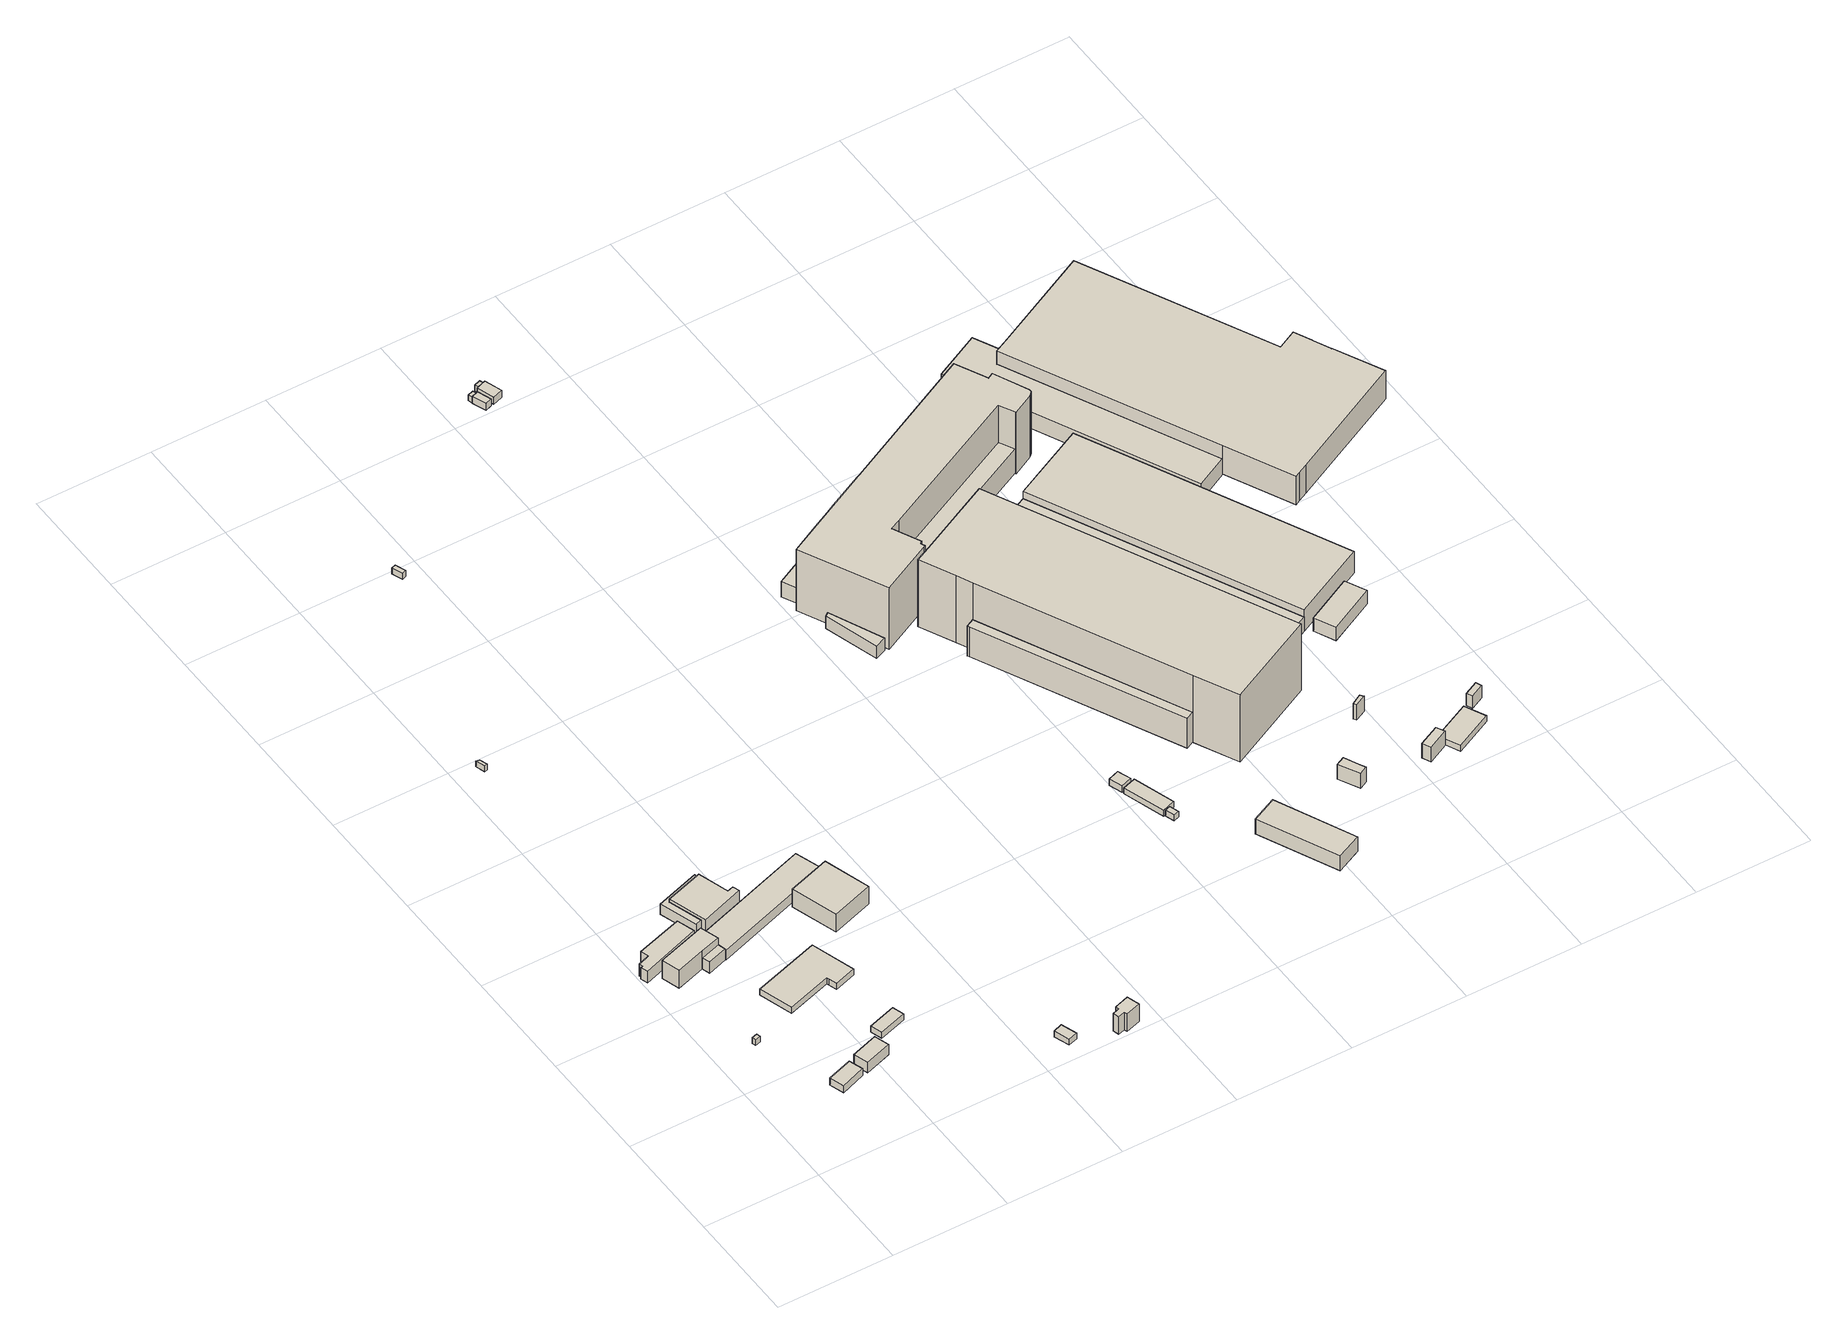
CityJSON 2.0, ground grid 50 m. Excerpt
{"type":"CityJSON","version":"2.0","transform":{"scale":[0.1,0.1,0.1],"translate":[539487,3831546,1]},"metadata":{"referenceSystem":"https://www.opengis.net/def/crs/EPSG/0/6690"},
"CityObjects":{
"building1":{"type":"Building","attributes":{"class":"3003","BuildingDetailAttribute.specifiedBuildingCoverageRate":0.6,"BuildingDetailAttribute.surveyYear":2017,"BuildingTsunamiRiskAttribute.description":"1","BuildingTsunamiRiskAttribute.rank":"2","BuildingTsunamiRiskAttribute.depth":0.67,"BuildingHighTideRiskAttribute.description":"1","BuildingHighTideRiskAttribute.rank":"3","BuildingHighTideRiskAttribute.depth":3.38,"BuildingIDAttribute.prefecture":"27","BuildingIDAttribute.city":"27125"},"geometry":[{"type":"Solid","lod":"1","boundaries":[[[[0,1,2,3]],[[2,4,5,3]],[[1,6,4,2]],[[0,7,6,1]],[[3,5,7,0]],[[4,6,7,5]]]]}]},
"building2":{"type":"Building","attributes":{"計測周辺長":35.5,"1/2500図郭":83,"区名":"住之江区","町丁目名称":"南港中１丁目","街区番号":1,"class":"3001","usage":"401","measuredHeight":3.7,"storeysAboveGround":1,"BuildingDetailAttribute.buildingRoofEdgeArea":72.65,"BuildingDetailAttribute.buildingStructureType":"610","BuildingDetailAttribute.buildingStructureOrgType":"2","BuildingDetailAttribute.detailedUsage":"1310","BuildingDetailAttribute.specifiedBuildingCoverageRate":0.6,"BuildingDetailAttribute.surveyYear":2017,"BuildingTsunamiRiskAttribute.description":"1","BuildingTsunamiRiskAttribute.rank":"1","BuildingTsunamiRiskAttribute.depth":0.46,"BuildingHighTideRiskAttribute.description":"1","BuildingHighTideRiskAttribute.rank":"3","BuildingHighTideRiskAttribute.depth":3.08,"BuildingIDAttribute.prefecture":"27","BuildingIDAttribute.city":"27125"},"geometry":[{"type":"Solid","lod":"1","boundaries":[[[[8,9,10,11]],[[10,12,13,11]],[[9,14,12,10]],[[8,15,14,9]],[[11,13,15,8]],[[12,14,15,13]]]]}]},
"building3":{"type":"Building","attributes":{"class":"3001","measuredHeight":6,"BuildingDetailAttribute.specifiedBuildingCoverageRate":0.6,"BuildingDetailAttribute.surveyYear":2017,"BuildingTsunamiRiskAttribute.description":"1","BuildingTsunamiRiskAttribute.rank":"2","BuildingTsunamiRiskAttribute.depth":1.09,"BuildingHighTideRiskAttribute.description":"1","BuildingHighTideRiskAttribute.rank":"3","BuildingHighTideRiskAttribute.depth":3.77,"BuildingIDAttribute.prefecture":"27","BuildingIDAttribute.city":"27125"},"geometry":[{"type":"Solid","lod":"1","boundaries":[[[[16,17,18,19,20,21,22,23]],[[22,24,25,23]],[[21,26,24,22]],[[20,27,26,21]],[[19,28,27,20]],[[18,29,28,19]],[[17,30,29,18]],[[16,31,30,17]],[[23,25,31,16]],[[24,26,27,28,29,30,31,25]]]]}]},
"building4":{"type":"Building","attributes":{"計測周辺長":67.46,"1/2500図郭":83,"区名":"住之江区","町丁目名称":"南港中１丁目","街区番号":1,"class":"3001","usage":"431","measuredHeight":9.2,"storeysAboveGround":3,"BuildingDetailAttribute.buildingRoofEdgeArea":213.38,"BuildingDetailAttribute.buildingStructureType":"610","BuildingDetailAttribute.buildingStructureOrgType":"2","BuildingDetailAttribute.detailedUsage":"1720","BuildingDetailAttribute.specifiedBuildingCoverageRate":0.6,"BuildingDetailAttribute.surveyYear":2017,"BuildingTsunamiRiskAttribute.description":"1","BuildingTsunamiRiskAttribute.rank":"2","BuildingTsunamiRiskAttribute.depth":1.09,"BuildingHighTideRiskAttribute.description":"1","BuildingHighTideRiskAttribute.rank":"3","BuildingHighTideRiskAttribute.depth":3.79,"BuildingIDAttribute.prefecture":"27","BuildingIDAttribute.city":"27125"},"geometry":[{"type":"Solid","lod":"1","boundaries":[[[[32,33,34,35,36]],[[35,37,38,36]],[[34,39,37,35]],[[33,40,39,34]],[[32,41,40,33]],[[36,38,41,32]],[[37,39,40,41,38]]]]}]},
"building5":{"type":"Building","attributes":{"計測周辺長":37.28,"1/2500図郭":83,"区名":"住之江区","町丁目名称":"南港中１丁目","街区番号":1,"class":"3003","usage":"454","measuredHeight":5.4,"storeysAboveGround":1,"BuildingDetailAttribute.buildingRoofEdgeArea":79.1,"BuildingDetailAttribute.buildingStructureType":"610","BuildingDetailAttribute.buildingStructureOrgType":"2","BuildingDetailAttribute.detailedUsage":"1930","BuildingDetailAttribute.specifiedBuildingCoverageRate":0.6,"BuildingDetailAttribute.surveyYear":2017,"BuildingTsunamiRiskAttribute.description":"1","BuildingTsunamiRiskAttribute.rank":"1","BuildingTsunamiRiskAttribute.depth":0.2,"BuildingHighTideRiskAttribute.description":"1","BuildingHighTideRiskAttribute.rank":"2","BuildingHighTideRiskAttribute.depth":2.81,"BuildingIDAttribute.prefecture":"27","BuildingIDAttribute.city":"27125"},"geometry":[{"type":"Solid","lod":"1","boundaries":[[[[42,43,44,45]],[[44,46,47,45]],[[43,48,46,44]],[[42,49,48,43]],[[45,47,49,42]],[[46,48,49,47]]]]}]},
"building6":{"type":"Building","attributes":{"計測周辺長":67.46,"1/2500図郭":83,"区名":"住之江区","町丁目名称":"南港中１丁目","街区番号":1,"class":"3003","usage":"431","measuredHeight":5.7,"storeysAboveGround":3,"BuildingDetailAttribute.buildingRoofEdgeArea":213.38,"BuildingDetailAttribute.buildingStructureType":"610","BuildingDetailAttribute.buildingStructureOrgType":"2","BuildingDetailAttribute.detailedUsage":"1720","BuildingDetailAttribute.specifiedBuildingCoverageRate":0.6,"BuildingDetailAttribute.surveyYear":2017,"BuildingTsunamiRiskAttribute.description":"1","BuildingTsunamiRiskAttribute.rank":"2","BuildingTsunamiRiskAttribute.depth":1.09,"BuildingHighTideRiskAttribute.description":"1","BuildingHighTideRiskAttribute.rank":"3","BuildingHighTideRiskAttribute.depth":3.79,"BuildingIDAttribute.prefecture":"27","BuildingIDAttribute.city":"27125"},"geometry":[{"type":"Solid","lod":"1","boundaries":[[[[35,50,51,36]],[[51,52,53,36]],[[50,54,52,51]],[[35,55,54,50]],[[36,53,55,35]],[[52,54,55,53]]]]}]},
"building7":{"type":"Building","attributes":{"class":"3003","BuildingDetailAttribute.specifiedBuildingCoverageRate":0.6,"BuildingDetailAttribute.surveyYear":2017,"BuildingTsunamiRiskAttribute.description":"1","BuildingTsunamiRiskAttribute.rank":"1","BuildingTsunamiRiskAttribute.depth":0.36,"BuildingHighTideRiskAttribute.description":"1","BuildingHighTideRiskAttribute.rank":"3","BuildingHighTideRiskAttribute.depth":3.05,"BuildingIDAttribute.prefecture":"27","BuildingIDAttribute.city":"27125"},"geometry":[{"type":"Solid","lod":"1","boundaries":[[[[56,57,58,59,60,61,62]],[[61,63,64,62]],[[60,65,63,61]],[[59,66,65,60]],[[58,67,66,59]],[[57,68,67,58]],[[56,69,68,57]],[[62,64,69,56]],[[63,65,66,67,68,69,64]]]]}]},
"building8":{"type":"Building","attributes":{"計測周辺長":83.25,"1/2500図郭":83,"区名":"住之江区","町丁目名称":"南港中１丁目","街区番号":1,"class":"3003","usage":"431","measuredHeight":5.2,"storeysAboveGround":2,"BuildingDetailAttribute.buildingRoofEdgeArea":379.74,"BuildingDetailAttribute.buildingStructureType":"610","BuildingDetailAttribute.buildingStructureOrgType":"2","BuildingDetailAttribute.detailedUsage":"1720","BuildingDetailAttribute.specifiedBuildingCoverageRate":0.6,"BuildingDetailAttribute.surveyYear":2017,"BuildingTsunamiRiskAttribute.description":"1","BuildingTsunamiRiskAttribute.rank":"2","BuildingTsunamiRiskAttribute.depth":0.97,"BuildingHighTideRiskAttribute.description":"1","BuildingHighTideRiskAttribute.rank":"3","BuildingHighTideRiskAttribute.depth":3.68,"BuildingIDAttribute.prefecture":"27","BuildingIDAttribute.city":"27125"},"geometry":[{"type":"Solid","lod":"1","boundaries":[[[[70,71,72,73,74,75]],[[74,76,77,75]],[[73,78,76,74]],[[72,79,78,73]],[[71,80,79,72]],[[70,81,80,71]],[[75,77,81,70]],[[76,78,79,80,81,77]]]]}]},
"building9":{"type":"Building","attributes":{"計測周辺長":35.67,"1/2500図郭":83,"区名":"住之江区","町丁目名称":"南港中１丁目","街区番号":1,"class":"3003","usage":"431","storeysAboveGround":1,"BuildingDetailAttribute.buildingRoofEdgeArea":66.2,"BuildingDetailAttribute.buildingStructureType":"610","BuildingDetailAttribute.buildingStructureOrgType":"2","BuildingDetailAttribute.detailedUsage":"1720","BuildingDetailAttribute.specifiedBuildingCoverageRate":0.6,"BuildingDetailAttribute.surveyYear":2017,"BuildingTsunamiRiskAttribute.description":"1","BuildingTsunamiRiskAttribute.rank":"1","BuildingTsunamiRiskAttribute.depth":0.12,"BuildingHighTideRiskAttribute.description":"1","BuildingHighTideRiskAttribute.rank":"2","BuildingHighTideRiskAttribute.depth":2.73,"BuildingIDAttribute.prefecture":"27","BuildingIDAttribute.city":"27125"},"geometry":[{"type":"Solid","lod":"1","boundaries":[[[[82,83,84,85]],[[84,86,87,85]],[[83,88,86,84]],[[82,89,88,83]],[[85,87,89,82]],[[86,88,89,87]]]]}]},
"building10":{"type":"Building","attributes":{"計測周辺長":83.25,"1/2500図郭":83,"区名":"住之江区","町丁目名称":"南港中１丁目","街区番号":1,"class":"3001","usage":"431","measuredHeight":6.8,"storeysAboveGround":2,"BuildingDetailAttribute.buildingRoofEdgeArea":379.74,"BuildingDetailAttribute.buildingStructureType":"610","BuildingDetailAttribute.buildingStructureOrgType":"2","BuildingDetailAttribute.detailedUsage":"1720","BuildingDetailAttribute.specifiedBuildingCoverageRate":0.6,"BuildingDetailAttribute.surveyYear":2017,"BuildingTsunamiRiskAttribute.description":"1","BuildingTsunamiRiskAttribute.rank":"2","BuildingTsunamiRiskAttribute.depth":0.89,"BuildingHighTideRiskAttribute.description":"1","BuildingHighTideRiskAttribute.rank":"3","BuildingHighTideRiskAttribute.depth":3.6,"BuildingIDAttribute.prefecture":"27","BuildingIDAttribute.city":"27125"},"geometry":[{"type":"Solid","lod":"1","boundaries":[[[[74,90,91,92,93,75]],[[93,94,95,75]],[[92,96,94,93]],[[91,97,96,92]],[[90,98,97,91]],[[74,99,98,90]],[[75,95,99,74]],[[94,96,97,98,99,95]]]]}]},
"building11":{"type":"Building","attributes":{"class":"3003","BuildingDetailAttribute.specifiedBuildingCoverageRate":0.6,"BuildingDetailAttribute.surveyYear":2017,"BuildingTsunamiRiskAttribute.description":"1","BuildingTsunamiRiskAttribute.rank":"2","BuildingTsunamiRiskAttribute.depth":0.98,"BuildingHighTideRiskAttribute.description":"1","BuildingHighTideRiskAttribute.rank":"3","BuildingHighTideRiskAttribute.depth":3.71,"BuildingIDAttribute.prefecture":"27","BuildingIDAttribute.city":"27125"},"geometry":[{"type":"Solid","lod":"1","boundaries":[[[[100,101,102,103]],[[102,104,105,103]],[[101,106,104,102]],[[100,107,106,101]],[[103,105,107,100]],[[104,106,107,105]]]]}]},
"building12":{"type":"Building","attributes":{"計測周辺長":135.67,"1/2500図郭":83,"区名":"住之江区","町丁目名称":"南港中１丁目","街区番号":1,"class":"3003","usage":"431","measuredHeight":4.7,"storeysAboveGround":2,"BuildingDetailAttribute.buildingRoofEdgeArea":679.41,"BuildingDetailAttribute.buildingStructureType":"610","BuildingDetailAttribute.buildingStructureOrgType":"2","BuildingDetailAttribute.detailedUsage":"1720","BuildingDetailAttribute.specifiedBuildingCoverageRate":0.6,"BuildingDetailAttribute.surveyYear":2017,"BuildingTsunamiRiskAttribute.description":"1","BuildingTsunamiRiskAttribute.rank":"2","BuildingTsunamiRiskAttribute.depth":1.03,"BuildingHighTideRiskAttribute.description":"1","BuildingHighTideRiskAttribute.rank":"3","BuildingHighTideRiskAttribute.depth":3.76,"BuildingIDAttribute.prefecture":"27","BuildingIDAttribute.city":"27125"},"geometry":[{"type":"Solid","lod":"1","boundaries":[[[[108,109,110,111]],[[110,112,113,111]],[[109,114,112,110]],[[108,115,114,109]],[[111,113,115,108]],[[112,114,115,113]]]]}]},
"building13":{"type":"Building","attributes":{"class":"3001","measuredHeight":9.1,"BuildingDetailAttribute.specifiedBuildingCoverageRate":0.6,"BuildingDetailAttribute.surveyYear":2017,"BuildingTsunamiRiskAttribute.description":"1","BuildingTsunamiRiskAttribute.rank":"2","BuildingTsunamiRiskAttribute.depth":0.51,"BuildingHighTideRiskAttribute.description":"1","BuildingHighTideRiskAttribute.rank":"3","BuildingHighTideRiskAttribute.depth":3.21,"BuildingIDAttribute.prefecture":"27","BuildingIDAttribute.city":"27125"},"geometry":[{"type":"Solid","lod":"1","boundaries":[[[[116,117,118,119]],[[118,120,121,119]],[[117,122,120,118]],[[116,123,122,117]],[[119,121,123,116]],[[120,122,123,121]]]]}]},
"building14":{"type":"Building","attributes":{"計測周辺長":22.61,"1/2500図郭":83,"区名":"住之江区","町丁目名称":"南港中１丁目","街区番号":1,"class":"3003","usage":"452","storeysAboveGround":1,"BuildingDetailAttribute.buildingRoofEdgeArea":29.81,"BuildingDetailAttribute.buildingStructureType":"610","BuildingDetailAttribute.buildingStructureOrgType":"2","BuildingDetailAttribute.detailedUsage":"1620","BuildingDetailAttribute.specifiedBuildingCoverageRate":0.6,"BuildingDetailAttribute.surveyYear":2017,"BuildingTsunamiRiskAttribute.description":"1","BuildingTsunamiRiskAttribute.rank":"2","BuildingTsunamiRiskAttribute.depth":0.57,"BuildingHighTideRiskAttribute.description":"1","BuildingHighTideRiskAttribute.rank":"2","BuildingHighTideRiskAttribute.depth":2.99,"BuildingIDAttribute.prefecture":"27","BuildingIDAttribute.city":"27125"},"geometry":[{"type":"Solid","lod":"1","boundaries":[[[[124,125,126,127]],[[126,128,129,127]],[[125,130,128,126]],[[124,131,130,125]],[[127,129,131,124]],[[128,130,131,129]]]]}]},
"building15":{"type":"Building","attributes":{"class":"3003","measuredHeight":8.9,"BuildingDetailAttribute.specifiedBuildingCoverageRate":0.6,"BuildingDetailAttribute.surveyYear":2017,"BuildingTsunamiRiskAttribute.description":"1","BuildingTsunamiRiskAttribute.rank":"2","BuildingTsunamiRiskAttribute.depth":0.63,"BuildingHighTideRiskAttribute.description":"1","BuildingHighTideRiskAttribute.rank":"3","BuildingHighTideRiskAttribute.depth":3.02,"BuildingIDAttribute.prefecture":"27","BuildingIDAttribute.city":"27125"},"geometry":[{"type":"Solid","lod":"1","boundaries":[[[[132,133,134,135,136,137,138,139]],[[138,140,141,139]],[[137,142,140,138]],[[136,143,142,137]],[[135,144,143,136]],[[134,145,144,135]],[[133,146,145,134]],[[132,147,146,133]],[[139,141,147,132]],[[140,142,143,144,145,146,147,141]]]]}]},
"building16":{"type":"Building","attributes":{"class":"3003","BuildingDetailAttribute.specifiedBuildingCoverageRate":0.8,"BuildingDetailAttribute.surveyYear":2017,"BuildingTsunamiRiskAttribute.description":"1","BuildingTsunamiRiskAttribute.rank":"2","BuildingTsunamiRiskAttribute.depth":1.31,"BuildingHighTideRiskAttribute.description":"1","BuildingHighTideRiskAttribute.rank":"3","BuildingHighTideRiskAttribute.depth":4.17,"BuildingIDAttribute.prefecture":"27","BuildingIDAttribute.city":"27125"},"geometry":[{"type":"Solid","lod":"1","boundaries":[[[[148,149,150,151]],[[150,152,153,151]],[[149,154,152,150]],[[148,155,154,149]],[[151,153,155,148]],[[152,154,155,153]]]]}]},
"building17":{"type":"Building","attributes":{"class":"3001","measuredHeight":6.3,"BuildingDetailAttribute.specifiedBuildingCoverageRate":0.6,"BuildingDetailAttribute.surveyYear":2017,"BuildingTsunamiRiskAttribute.description":"1","BuildingTsunamiRiskAttribute.rank":"2","BuildingTsunamiRiskAttribute.depth":0.84,"BuildingHighTideRiskAttribute.description":"1","BuildingHighTideRiskAttribute.rank":"3","BuildingHighTideRiskAttribute.depth":3.54,"BuildingIDAttribute.prefecture":"27","BuildingIDAttribute.city":"27125"},"geometry":[{"type":"Solid","lod":"1","boundaries":[[[[156,157,158,159]],[[158,160,161,159]],[[157,162,160,158]],[[156,163,162,157]],[[159,161,163,156]],[[160,162,163,161]]]]}]},
"building18":{"type":"Building","attributes":{"class":"3001","BuildingDetailAttribute.specifiedBuildingCoverageRate":0.6,"BuildingDetailAttribute.surveyYear":2017,"BuildingHighTideRiskAttribute.description":"1","BuildingHighTideRiskAttribute.rank":"1","BuildingHighTideRiskAttribute.depth":0.109,"BuildingIDAttribute.prefecture":"27","BuildingIDAttribute.city":"27125"},"geometry":[{"type":"Solid","lod":"1","boundaries":[[[[164,165,166,167]],[[166,168,169,167]],[[165,170,168,166]],[[164,171,170,165]],[[167,169,171,164]],[[168,170,171,169]]]]}]},
"building19":{"type":"Building","attributes":{"計測周辺長":18.82,"1/2500図郭":83,"区名":"住之江区","町丁目名称":"南港東８丁目","街区番号":5,"class":"3001","usage":"454","measuredHeight":3.6,"storeysAboveGround":1,"BuildingDetailAttribute.buildingRoofEdgeArea":19.38,"BuildingDetailAttribute.buildingStructureType":"610","BuildingDetailAttribute.buildingStructureOrgType":"2","BuildingDetailAttribute.detailedUsage":"1930","BuildingDetailAttribute.specifiedBuildingCoverageRate":0.6,"BuildingDetailAttribute.surveyYear":2017,"BuildingHighTideRiskAttribute.description":"1","BuildingHighTideRiskAttribute.rank":"1","BuildingHighTideRiskAttribute.depth":0.109,"BuildingIDAttribute.prefecture":"27","BuildingIDAttribute.city":"27125"},"geometry":[{"type":"Solid","lod":"1","boundaries":[[[[172,173,174,175,176,177]],[[176,178,179,177]],[[175,180,178,176]],[[174,181,180,175]],[[173,182,181,174]],[[172,183,182,173]],[[177,179,183,172]],[[178,180,181,182,183,179]]]]}]},
"building20":{"type":"Building","attributes":{"class":"3001","BuildingDetailAttribute.specifiedBuildingCoverageRate":0.6,"BuildingDetailAttribute.surveyYear":2017,"BuildingTsunamiRiskAttribute.description":"1","BuildingTsunamiRiskAttribute.rank":"2","BuildingTsunamiRiskAttribute.depth":1.18,"BuildingHighTideRiskAttribute.description":"1","BuildingHighTideRiskAttribute.rank":"3","BuildingHighTideRiskAttribute.depth":3.57,"BuildingIDAttribute.prefecture":"27","BuildingIDAttribute.city":"27125"},"geometry":[{"type":"Solid","lod":"1","boundaries":[[[[184,185,186,187]],[[186,188,189,187]],[[185,190,188,186]],[[184,191,190,185]],[[187,189,191,184]],[[188,190,191,189]]]]}]},
"building21":{"type":"Building","attributes":{"class":"3001","measuredHeight":3.1,"BuildingDetailAttribute.specifiedBuildingCoverageRate":0.6,"BuildingDetailAttribute.surveyYear":2017,"BuildingTsunamiRiskAttribute.description":"1","BuildingTsunamiRiskAttribute.rank":"2","BuildingTsunamiRiskAttribute.depth":1.09,"BuildingHighTideRiskAttribute.description":"1","BuildingHighTideRiskAttribute.rank":"3","BuildingHighTideRiskAttribute.depth":3.54,"BuildingIDAttribute.prefecture":"27","BuildingIDAttribute.city":"27125"},"geometry":[{"type":"Solid","lod":"1","boundaries":[[[[192,193,194,195]],[[194,196,197,195]],[[193,198,196,194]],[[192,199,198,193]],[[195,197,199,192]],[[196,198,199,197]]]]}]},
"building22":{"type":"Building","attributes":{"class":"3001","BuildingDetailAttribute.specifiedBuildingCoverageRate":0.6,"BuildingDetailAttribute.surveyYear":2017,"BuildingTsunamiRiskAttribute.description":"1","BuildingTsunamiRiskAttribute.rank":"2","BuildingTsunamiRiskAttribute.depth":1.21,"BuildingHighTideRiskAttribute.description":"1","BuildingHighTideRiskAttribute.rank":"3","BuildingHighTideRiskAttribute.depth":3.64,"BuildingIDAttribute.prefecture":"27","BuildingIDAttribute.city":"27125"},"geometry":[{"type":"Solid","lod":"1","boundaries":[[[[200,201,202,203]],[[202,204,205,203]],[[201,206,204,202]],[[200,207,206,201]],[[203,205,207,200]],[[204,206,207,205]]]]}]},
"building23":{"type":"Building","attributes":{"class":"3001","BuildingDetailAttribute.specifiedBuildingCoverageRate":0.6,"BuildingDetailAttribute.surveyYear":2017,"BuildingIDAttribute.prefecture":"27","BuildingIDAttribute.city":"27125"},"geometry":[{"type":"Solid","lod":"1","boundaries":[[[[208,209,210,211]],[[210,212,213,211]],[[209,214,212,210]],[[208,215,214,209]],[[211,213,215,208]],[[212,214,215,213]]]]}]},
"building24":{"type":"Building","attributes":{"計測周辺長":25.3,"1/2500図郭":83,"区名":"住之江区","町丁目名称":"南港東８丁目","街区番号":5,"class":"3001","usage":"454","measuredHeight":3.6,"storeysAboveGround":1,"BuildingDetailAttribute.buildingRoofEdgeArea":37.5,"BuildingDetailAttribute.buildingStructureType":"610","BuildingDetailAttribute.buildingStructureOrgType":"2","BuildingDetailAttribute.detailedUsage":"1930","BuildingDetailAttribute.specifiedBuildingCoverageRate":0.6,"BuildingDetailAttribute.surveyYear":2017,"BuildingHighTideRiskAttribute.description":"1","BuildingHighTideRiskAttribute.rank":"1","BuildingHighTideRiskAttribute.depth":0.109,"BuildingIDAttribute.prefecture":"27","BuildingIDAttribute.city":"27125"},"geometry":[{"type":"Solid","lod":"1","boundaries":[[[[216,217,218,219,220]],[[219,221,222,220]],[[218,223,221,219]],[[217,224,223,218]],[[216,225,224,217]],[[220,222,225,216]],[[221,223,224,225,222]]]]}]},
"building25":{"type":"Building","attributes":{"計測周辺長":54.51,"1/2500図郭":83,"区名":"住之江区","町丁目名称":"南港東５丁目","街区番号":2,"class":"3003","usage":"431","measuredHeight":7.8,"storeysAboveGround":2,"BuildingDetailAttribute.buildingRoofEdgeArea":159.55,"BuildingDetailAttribute.buildingStructureType":"610","BuildingDetailAttribute.buildingStructureOrgType":"2","BuildingDetailAttribute.detailedUsage":"1720","BuildingDetailAttribute.specifiedBuildingCoverageRate":0.6,"BuildingDetailAttribute.surveyYear":2017,"BuildingTsunamiRiskAttribute.description":"1","BuildingTsunamiRiskAttribute.rank":"2","BuildingTsunamiRiskAttribute.depth":0.92,"BuildingHighTideRiskAttribute.description":"1","BuildingHighTideRiskAttribute.rank":"3","BuildingHighTideRiskAttribute.depth":3.63,"BuildingIDAttribute.prefecture":"27","BuildingIDAttribute.city":"27125"},"geometry":[{"type":"Solid","lod":"1","boundaries":[[[[226,227,228,229,230]],[[229,231,232,230]],[[228,233,231,229]],[[227,234,233,228]],[[226,235,234,227]],[[230,232,235,226]],[[231,233,234,235,232]]]]}]},
"building26":{"type":"Building","attributes":{"計測周辺長":97.03,"1/2500図郭":84,"区名":"住之江区","町丁目名称":"南港東５丁目","街区番号":3,"class":"3003","usage":"431","measuredHeight":7.5,"storeysAboveGround":1,"BuildingDetailAttribute.buildingRoofEdgeArea":438.27,"BuildingDetailAttribute.buildingStructureType":"610","BuildingDetailAttribute.buildingStructureOrgType":"2","BuildingDetailAttribute.detailedUsage":"1720","BuildingDetailAttribute.specifiedBuildingCoverageRate":0.6,"BuildingDetailAttribute.surveyYear":2017,"BuildingTsunamiRiskAttribute.description":"1","BuildingTsunamiRiskAttribute.rank":"2","BuildingTsunamiRiskAttribute.depth":1.5,"BuildingHighTideRiskAttribute.description":"1","BuildingHighTideRiskAttribute.rank":"3","BuildingHighTideRiskAttribute.depth":3.83,"BuildingIDAttribute.prefecture":"27","BuildingIDAttribute.city":"27125"},"geometry":[{"type":"Solid","lod":"1","boundaries":[[[[236,237,238,239]],[[238,240,241,239]],[[237,242,240,238]],[[236,243,242,237]],[[239,241,243,236]],[[240,242,243,241]]]]}]},
"building27":{"type":"Building","attributes":{"計測周辺長":196.01,"1/2500図郭":84,"区名":"住之江区","町丁目名称":"南港東５丁目","街区番号":2,"class":"3003","usage":"431","measuredHeight":15.2,"storeysAboveGround":1,"BuildingDetailAttribute.buildingRoofEdgeArea":372.16,"BuildingDetailAttribute.buildingStructureType":"610","BuildingDetailAttribute.buildingStructureOrgType":"2","BuildingDetailAttribute.detailedUsage":"1720","BuildingDetailAttribute.specifiedBuildingCoverageRate":0.6,"BuildingDetailAttribute.surveyYear":2017,"BuildingTsunamiRiskAttribute.description":"1","BuildingTsunamiRiskAttribute.rank":"2","BuildingTsunamiRiskAttribute.depth":1.06,"BuildingHighTideRiskAttribute.description":"1","BuildingHighTideRiskAttribute.rank":"3","BuildingHighTideRiskAttribute.depth":3.82,"BuildingIDAttribute.prefecture":"27","BuildingIDAttribute.city":"27125"},"geometry":[{"type":"Solid","lod":"1","boundaries":[[[[244,245,246,247,248,249]],[[248,250,251,249]],[[247,252,250,248]],[[246,253,252,247]],[[245,254,253,246]],[[244,255,254,245]],[[249,251,255,244]],[[250,252,253,254,255,251]]]]}]},
"building28":{"type":"Building","attributes":{"class":"3001","measuredHeight":5.6,"BuildingDetailAttribute.specifiedBuildingCoverageRate":0.6,"BuildingDetailAttribute.surveyYear":2017,"BuildingTsunamiRiskAttribute.description":"1","BuildingTsunamiRiskAttribute.rank":"2","BuildingTsunamiRiskAttribute.depth":1.02,"BuildingHighTideRiskAttribute.description":"1","BuildingHighTideRiskAttribute.rank":"3","BuildingHighTideRiskAttribute.depth":3.73,"BuildingIDAttribute.prefecture":"27","BuildingIDAttribute.city":"27125"},"geometry":[{"type":"Solid","lod":"1","boundaries":[[[[256,257,258,259,260,261]],[[260,262,263,261]],[[259,264,262,260]],[[258,265,264,259]],[[257,266,265,258]],[[256,267,266,257]],[[261,263,267,256]],[[262,264,265,266,267,263]]]]}]},
"building29":{"type":"Building","attributes":{"計測周辺長":362.11,"1/2500図郭":84,"区名":"住之江区","町丁目名称":"南港東５丁目","街区番号":2,"class":"3002","usage":"431","measuredHeight":34.2,"storeysAboveGround":1,"BuildingDetailAttribute.buildingRoofEdgeArea":5984.39,"BuildingDetailAttribute.buildingStructureType":"610","BuildingDetailAttribute.buildingStructureOrgType":"2","BuildingDetailAttribute.detailedUsage":"1720","BuildingDetailAttribute.specifiedBuildingCoverageRate":0.6,"BuildingDetailAttribute.surveyYear":2017,"BuildingTsunamiRiskAttribute.description":"1","BuildingTsunamiRiskAttribute.rank":"2","BuildingTsunamiRiskAttribute.depth":1.06,"BuildingHighTideRiskAttribute.description":"1","BuildingHighTideRiskAttribute.rank":"3","BuildingHighTideRiskAttribute.depth":3.42,"BuildingIDAttribute.prefecture":"27","BuildingIDAttribute.city":"27125"},"geometry":[{"type":"Solid","lod":"1","boundaries":[[[[268,269,270,271,272,273,274,275]],[[274,276,277,275]],[[273,278,276,274]],[[272,279,278,273]],[[271,280,279,272]],[[270,281,280,271]],[[269,282,281,270]],[[268,283,282,269]],[[275,277,283,268]],[[276,278,279,280,281,282,283,277]]]]}]},
"building30":{"type":"Building","attributes":{"計測周辺長":324.6,"1/2500図郭":84,"区名":"住之江区","町丁目名称":"南港東５丁目","街区番号":2,"class":"3001","usage":"431","measuredHeight":31.5,"storeysAboveGround":2,"BuildingDetailAttribute.buildingRoofEdgeArea":3341.1,"BuildingDetailAttribute.buildingStructureType":"610","BuildingDetailAttribute.buildingStructureOrgType":"2","BuildingDetailAttribute.detailedUsage":"1720","BuildingDetailAttribute.specifiedBuildingCoverageRate":0.6,"BuildingDetailAttribute.surveyYear":2017,"BuildingTsunamiRiskAttribute.description":"1","BuildingTsunamiRiskAttribute.rank":"2","BuildingTsunamiRiskAttribute.depth":1.18,"BuildingHighTideRiskAttribute.description":"1","BuildingHighTideRiskAttribute.rank":"3","BuildingHighTideRiskAttribute.depth":4.08,"BuildingIDAttribute.prefecture":"27","BuildingIDAttribute.city":"27125"},"geometry":[{"type":"Solid","lod":"1","boundaries":[[[[284,285,286,287,288,289,290,291,292,293,294,295,296,297,298,299,300,301,302,303,304,305,306,307,308]],[[307,309,310,308]],[[306,311,309,307]],[[305,312,311,306]],[[304,313,312,305]],[[303,314,313,304]],[[302,315,314,303]],[[301,316,315,302]],[[300,317,316,301]],[[299,318,317,300]],[[298,319,318,299]],[[297,320,319,298]],[[296,321,320,297]],[[295,322,321,296]],[[294,323,322,295]],[[293,324,323,294]],[[292,325,324,293]],[[291,326,325,292]],[[290,327,326,291]],[[289,328,327,290]],[[288,329,328,289]],[[287,330,329,288]],[[286,331,330,287]],[[285,332,331,286]],[[284,333,332,285]],[[308,310,333,284]],[[309,311,312,313,314,315,316,317,318,319,320,321,322,323,324,325,326,327,328,329,330,331,332,333,310]]]]}]},
"building31":{"type":"Building","attributes":{"計測周辺長":27.6,"1/2500図郭":84,"区名":"住之江区","町丁目名称":"南港東５丁目","街区番号":3,"class":"3003","usage":"431","measuredHeight":7.6,"storeysAboveGround":2,"BuildingDetailAttribute.buildingRoofEdgeArea":39.34,"BuildingDetailAttribute.buildingStructureType":"603","BuildingDetailAttribute.buildingStructureOrgType":"3","BuildingDetailAttribute.detailedUsage":"1720","BuildingDetailAttribute.specifiedBuildingCoverageRate":0.6,"BuildingDetailAttribute.surveyYear":2017,"BuildingTsunamiRiskAttribute.description":"1","BuildingTsunamiRiskAttribute.rank":"2","BuildingTsunamiRiskAttribute.depth":1.64,"BuildingHighTideRiskAttribute.description":"1","BuildingHighTideRiskAttribute.rank":"3","BuildingHighTideRiskAttribute.depth":3.94,"BuildingIDAttribute.prefecture":"27","BuildingIDAttribute.city":"27125"},"geometry":[{"type":"Solid","lod":"1","boundaries":[[[[334,335,336,337,338]],[[337,339,340,338]],[[336,341,339,337]],[[335,342,341,336]],[[334,343,342,335]],[[338,340,343,334]],[[339,341,342,343,340]]]]}]},
"building32":{"type":"Building","attributes":{"計測周辺長":164.95,"1/2500図郭":84,"区名":"住之江区","町丁目名称":"南港東５丁目","街区番号":2,"class":"3003","usage":"431","measuredHeight":12.4,"storeysAboveGround":3,"BuildingDetailAttribute.buildingRoofEdgeArea":535.14,"BuildingDetailAttribute.buildingStructureType":"610","BuildingDetailAttribute.buildingStructureOrgType":"2","BuildingDetailAttribute.detailedUsage":"1720","BuildingDetailAttribute.specifiedBuildingCoverageRate":0.6,"BuildingDetailAttribute.surveyYear":2017,"BuildingTsunamiRiskAttribute.description":"1","BuildingTsunamiRiskAttribute.rank":"2","BuildingTsunamiRiskAttribute.depth":1.14,"BuildingHighTideRiskAttribute.description":"1","BuildingHighTideRiskAttribute.rank":"3","BuildingHighTideRiskAttribute.depth":3.62,"BuildingIDAttribute.prefecture":"27","BuildingIDAttribute.city":"27125"},"geometry":[{"type":"Solid","lod":"1","boundaries":[[[[344,345,346,347,348,349]],[[348,350,351,349]],[[347,352,350,348]],[[346,353,352,347]],[[345,354,353,346]],[[344,355,354,345]],[[349,351,355,344]],[[350,352,353,354,355,351]]]]}]},
"building33":{"type":"Building","attributes":{"計測周辺長":144.25,"1/2500図郭":84,"区名":"住之江区","町丁目名称":"南港東５丁目","街区番号":2,"class":"3003","usage":"431","measuredHeight":6.8,"storeysAboveGround":2,"BuildingDetailAttribute.buildingRoofEdgeArea":385.82,"BuildingDetailAttribute.buildingStructureType":"610","BuildingDetailAttribute.buildingStructureOrgType":"2","BuildingDetailAttribute.detailedUsage":"1720","BuildingDetailAttribute.specifiedBuildingCoverageRate":0.6,"BuildingDetailAttribute.surveyYear":2017,"BuildingTsunamiRiskAttribute.description":"1","BuildingTsunamiRiskAttribute.rank":"2","BuildingTsunamiRiskAttribute.depth":1.43,"BuildingHighTideRiskAttribute.description":"1","BuildingHighTideRiskAttribute.rank":"3","BuildingHighTideRiskAttribute.depth":4.19,"BuildingIDAttribute.prefecture":"27","BuildingIDAttribute.city":"27125"},"geometry":[{"type":"Solid","lod":"1","boundaries":[[[[356,357,358,359,360,361]],[[360,362,363,361]],[[359,364,362,360]],[[358,365,364,359]],[[357,366,365,358]],[[356,367,366,357]],[[361,363,367,356]],[[362,364,365,366,367,363]]]]}]},
"building34":{"type":"Building","attributes":{"計測周辺長":108.19,"1/2500図郭":84,"区名":"住之江区","町丁目名称":"南港東５丁目","街区番号":2,"class":"3003","usage":"431","measuredHeight":8.6,"storeysAboveGround":1,"BuildingDetailAttribute.buildingRoofEdgeArea":579.68,"BuildingDetailAttribute.buildingStructureType":"610","BuildingDetailAttribute.buildingStructureOrgType":"2","BuildingDetailAttribute.detailedUsage":"1720","BuildingDetailAttribute.specifiedBuildingCoverageRate":0.6,"BuildingDetailAttribute.surveyYear":2017,"BuildingTsunamiRiskAttribute.description":"1","BuildingTsunamiRiskAttribute.rank":"2","BuildingTsunamiRiskAttribute.depth":1.24,"BuildingHighTideRiskAttribute.description":"1","BuildingHighTideRiskAttribute.rank":"3","BuildingHighTideRiskAttribute.depth":3.82,"BuildingIDAttribute.prefecture":"27","BuildingIDAttribute.city":"27125"},"geometry":[{"type":"Solid","lod":"1","boundaries":[[[[368,369,370,371]],[[370,372,373,371]],[[369,374,372,370]],[[368,375,374,369]],[[371,373,375,368]],[[372,374,375,373]]]]}]},
"building35":{"type":"Building","attributes":{"計測周辺長":13.66,"1/2500図郭":84,"区名":"住之江区","町丁目名称":"南港東５丁目","街区番号":3,"class":"3003","usage":"431","measuredHeight":7.8,"storeysAboveGround":2,"BuildingDetailAttribute.buildingRoofEdgeArea":8.44,"BuildingDetailAttribute.buildingStructureType":"603","BuildingDetailAttribute.buildingStructureOrgType":"3","BuildingDetailAttribute.detailedUsage":"1720","BuildingDetailAttribute.specifiedBuildingCoverageRate":0.6,"BuildingDetailAttribute.surveyYear":2017,"BuildingTsunamiRiskAttribute.description":"1","BuildingTsunamiRiskAttribute.rank":"2","BuildingTsunamiRiskAttribute.depth":1.97,"BuildingHighTideRiskAttribute.description":"1","BuildingHighTideRiskAttribute.rank":"3","BuildingHighTideRiskAttribute.depth":4.27,"BuildingIDAttribute.prefecture":"27","BuildingIDAttribute.city":"27125"},"geometry":[{"type":"Solid","lod":"1","boundaries":[[[[376,377,378,379]],[[378,380,381,379]],[[377,382,380,378]],[[376,383,382,377]],[[379,381,383,376]],[[380,382,383,381]]]]}]},
"building36":{"type":"Building","attributes":{"計測周辺長":28.07,"1/2500図郭":84,"区名":"住之江区","町丁目名称":"南港東５丁目","街区番号":3,"class":"3003","usage":"431","measuredHeight":7.3,"storeysAboveGround":2,"BuildingDetailAttribute.buildingRoofEdgeArea":40.28,"BuildingDetailAttribute.buildingStructureType":"603","BuildingDetailAttribute.buildingStructureOrgType":"3","BuildingDetailAttribute.detailedUsage":"1720","BuildingDetailAttribute.specifiedBuildingCoverageRate":0.6,"BuildingDetailAttribute.surveyYear":2017,"BuildingTsunamiRiskAttribute.description":"1","BuildingTsunamiRiskAttribute.rank":"2","BuildingTsunamiRiskAttribute.depth":1.39,"BuildingHighTideRiskAttribute.description":"1","BuildingHighTideRiskAttribute.rank":"3","BuildingHighTideRiskAttribute.depth":3.67,"BuildingIDAttribute.prefecture":"27","BuildingIDAttribute.city":"27125"},"geometry":[{"type":"Solid","lod":"1","boundaries":[[[[384,385,386,387]],[[386,388,389,387]],[[385,390,388,386]],[[384,391,390,385]],[[387,389,391,384]],[[388,390,391,389]]]]}]},
"building37":{"type":"Building","attributes":{"計測周辺長":258.03,"1/2500図郭":84,"区名":"住之江区","町丁目名称":"南港東５丁目","街区番号":2,"class":"3003","usage":"431","measuredHeight":7.5,"storeysAboveGround":1,"BuildingDetailAttribute.buildingRoofEdgeArea":1067.89,"BuildingDetailAttribute.buildingStructureType":"610","BuildingDetailAttribute.buildingStructureOrgType":"2","BuildingDetailAttribute.detailedUsage":"1720","BuildingDetailAttribute.specifiedBuildingCoverageRate":0.6,"BuildingDetailAttribute.surveyYear":2017,"BuildingTsunamiRiskAttribute.description":"1","BuildingTsunamiRiskAttribute.rank":"2","BuildingTsunamiRiskAttribute.depth":1,"BuildingHighTideRiskAttribute.description":"1","BuildingHighTideRiskAttribute.rank":"3","BuildingHighTideRiskAttribute.depth":3.64,"BuildingIDAttribute.prefecture":"27","BuildingIDAttribute.city":"27125"},"geometry":[{"type":"Solid","lod":"1","boundaries":[[[[392,393,394,395]],[[394,396,397,395]],[[393,398,396,394]],[[392,399,398,393]],[[395,397,399,392]],[[396,398,399,397]]]]}]},
"building38":{"type":"Building","attributes":{"class":"3003","BuildingDetailAttribute.specifiedBuildingCoverageRate":0.6,"BuildingDetailAttribute.surveyYear":2017,"BuildingTsunamiRiskAttribute.description":"1","BuildingTsunamiRiskAttribute.rank":"2","BuildingTsunamiRiskAttribute.depth":1.42,"BuildingHighTideRiskAttribute.description":"1","BuildingHighTideRiskAttribute.rank":"3","BuildingHighTideRiskAttribute.depth":3.7,"BuildingIDAttribute.prefecture":"27","BuildingIDAttribute.city":"27125"},"geometry":[{"type":"Solid","lod":"1","boundaries":[[[[400,401,402,403]],[[402,404,405,403]],[[401,406,404,402]],[[400,407,406,401]],[[403,405,407,400]],[[404,406,407,405]]]]}]},
"building39":{"type":"Building","attributes":{"計測周辺長":311.38,"1/2500図郭":84,"区名":"住之江区","町丁目名称":"南港東５丁目","街区番号":2,"class":"3001","usage":"431","measuredHeight":11.1,"storeysAboveGround":1,"BuildingDetailAttribute.buildingRoofEdgeArea":4272.55,"BuildingDetailAttribute.buildingStructureType":"610","BuildingDetailAttribute.buildingStructureOrgType":"2","BuildingDetailAttribute.detailedUsage":"1720","BuildingDetailAttribute.specifiedBuildingCoverageRate":0.6,"BuildingDetailAttribute.surveyYear":2017,"BuildingTsunamiRiskAttribute.description":"1","BuildingTsunamiRiskAttribute.rank":"2","BuildingTsunamiRiskAttribute.depth":1.02,"BuildingHighTideRiskAttribute.description":"1","BuildingHighTideRiskAttribute.rank":"3","BuildingHighTideRiskAttribute.depth":3.55,"BuildingIDAttribute.prefecture":"27","BuildingIDAttribute.city":"27125"},"geometry":[{"type":"Solid","lod":"1","boundaries":[[[[408,409,395,394]],[[395,410,411,394]],[[409,412,410,395]],[[408,413,412,409]],[[394,411,413,408]],[[410,412,413,411]]]]}]},
"building40":{"type":"Building","attributes":{"計測周辺長":18.34,"1/2500図郭":84,"区名":"住之江区","町丁目名称":"南港東５丁目","街区番号":3,"class":"3003","usage":"431","measuredHeight":6.3,"storeysAboveGround":2,"BuildingDetailAttribute.buildingRoofEdgeArea":17.4,"BuildingDetailAttribute.buildingStructureType":"603","BuildingDetailAttribute.buildingStructureOrgType":"3","BuildingDetailAttribute.detailedUsage":"1720","BuildingDetailAttribute.specifiedBuildingCoverageRate":0.6,"BuildingDetailAttribute.surveyYear":2017,"BuildingTsunamiRiskAttribute.description":"1","BuildingTsunamiRiskAttribute.rank":"2","BuildingTsunamiRiskAttribute.depth":1.36,"BuildingHighTideRiskAttribute.description":"1","BuildingHighTideRiskAttribute.rank":"3","BuildingHighTideRiskAttribute.depth":3.62,"BuildingIDAttribute.prefecture":"27","BuildingIDAttribute.city":"27125"},"geometry":[{"type":"Solid","lod":"1","boundaries":[[[[414,415,416,417]],[[416,418,419,417]],[[415,420,418,416]],[[414,421,420,415]],[[417,419,421,414]],[[418,420,421,419]]]]}]},
"building41":{"type":"Building","attributes":{"計測周辺長":64.43,"1/2500図郭":84,"区名":"住之江区","町丁目名称":"南港東５丁目","街区番号":2,"class":"3001","usage":"431","measuredHeight":6.9,"storeysAboveGround":1,"BuildingDetailAttribute.buildingRoofEdgeArea":219.29,"BuildingDetailAttribute.buildingStructureType":"610","BuildingDetailAttribute.buildingStructureOrgType":"2","BuildingDetailAttribute.detailedUsage":"1720","BuildingDetailAttribute.specifiedBuildingCoverageRate":0.6,"BuildingDetailAttribute.surveyYear":2017,"BuildingTsunamiRiskAttribute.description":"1","BuildingTsunamiRiskAttribute.rank":"2","BuildingTsunamiRiskAttribute.depth":1.13,"BuildingHighTideRiskAttribute.description":"1","BuildingHighTideRiskAttribute.rank":"3","BuildingHighTideRiskAttribute.depth":3.47,"BuildingIDAttribute.prefecture":"27","BuildingIDAttribute.city":"27125"},"geometry":[{"type":"Solid","lod":"1","boundaries":[[[[422,423,424,425]],[[424,426,427,425]],[[423,428,426,424]],[[422,429,428,423]],[[425,427,429,422]],[[426,428,429,427]]]]}]},
"building42":{"type":"Building","attributes":{"class":"3004","measuredHeight":8.4,"BuildingDetailAttribute.specifiedBuildingCoverageRate":0.6,"BuildingDetailAttribute.surveyYear":2017,"BuildingTsunamiRiskAttribute.description":"1","BuildingTsunamiRiskAttribute.rank":"2","BuildingTsunamiRiskAttribute.depth":0.79,"BuildingHighTideRiskAttribute.description":"1","BuildingHighTideRiskAttribute.rank":"3","BuildingHighTideRiskAttribute.depth":3.48,"BuildingIDAttribute.prefecture":"27","BuildingIDAttribute.city":"27125"},"geometry":[{"type":"Solid","lod":"1","boundaries":[[[[430,431,432,433,434,435]],[[434,436,437,435]],[[433,438,436,434]],[[432,439,438,433]],[[431,440,439,432]],[[430,441,440,431]],[[435,437,441,430]],[[436,438,439,440,441,437]]]]}]},
"building43":{"type":"Building","attributes":{"計測周辺長":370.09,"1/2500図郭":84,"区名":"住之江区","町丁目名称":"南港東５丁目","街区番号":2,"class":"3001","usage":"431","measuredHeight":14.5,"storeysAboveGround":1,"BuildingDetailAttribute.buildingRoofEdgeArea":6529.4,"BuildingDetailAttribute.buildingStructureType":"610","BuildingDetailAttribute.buildingStructureOrgType":"2","BuildingDetailAttribute.detailedUsage":"1720","BuildingDetailAttribute.specifiedBuildingCoverageRate":0.6,"BuildingDetailAttribute.surveyYear":2017,"BuildingTsunamiRiskAttribute.description":"1","BuildingTsunamiRiskAttribute.rank":"2","BuildingTsunamiRiskAttribute.depth":0.57,"BuildingHighTideRiskAttribute.description":"1","BuildingHighTideRiskAttribute.rank":"3","BuildingHighTideRiskAttribute.depth":3.26,"BuildingIDAttribute.prefecture":"27","BuildingIDAttribute.city":"27125"},"geometry":[{"type":"Solid","lod":"1","boundaries":[[[[442,443,444,445,446,447,448,449,450,451,452,453,454,455,456]],[[455,457,458,456]],[[454,459,457,455]],[[453,460,459,454]],[[452,461,460,453]],[[451,462,461,452]],[[450,463,462,451]],[[449,464,463,450]],[[448,465,464,449]],[[447,466,465,448]],[[446,467,466,447]],[[445,468,467,446]],[[444,469,468,445]],[[443,470,469,444]],[[442,471,470,443]],[[456,458,471,442]],[[457,459,460,461,462,463,464,465,466,467,468,469,470,471,458]]]]}]}
},
"vertices":[
[164,700,19],[188,707,19],[193,690,19],[169,683,19],[193,690,49],[169,683,49],[188,707,49],[164,700,49],
[284,362,20],[392,398,20],[412,338,20],[305,301,20],[412,338,56],[305,301,56],[392,398,56],[284,362,56],
[6,1208,15],[15,1209,15],[11,1225,15],[62,1242,15],[50,1277,15],[251,1339,15],[275,1263,15],[17,1176,15],[275,1263,75],[17,1176,75],[251,1339,75],[50,1277,75],[62,1242,75],[11,1225,75],[15,1209,75],[6,1208,75],
[98,1091,15],[74,1169,15],[285,1235,15],[310,1157,15],[224,1130,15],[310,1157,107],[224,1130,107],[285,1235,107],[74,1169,107],[98,1091,107],
[414,401,22],[529,439,22],[549,377,22],[434,339,22],[549,377,76],[434,339,76],[529,439,76],[414,401,76],
[320,1123,15],[235,1096,15],[235,1096,72],[224,1130,72],[320,1123,72],[310,1157,72],
[325,898,19],[612,988,19],[671,799,19],[577,769,19],[565,805,19],[562,814,19],[370,754,19],[562,814,49],[370,754,49],[565,805,49],[577,769,49],[671,799,49],[612,988,49],[325,898,49],
[330,1302,15],[302,1293,15],[250,1454,15],[439,1515,15],[445,1495,15],[284,1444,15],[445,1495,67],[284,1444,67],[439,1515,67],[250,1454,67],[302,1293,67],[330,1302,67],
[559,512,23],[679,550,23],[695,499,23],[575,462,23],[695,499,53],[575,462,53],[679,550,53],[559,512,53],
[487,1364,15],[514,1372,15],[523,1343,15],[337,1281,15],[337,1281,83],[284,1444,83],[523,1343,83],[514,1372,83],[487,1364,83],[445,1495,83],
[103,2470,13],[118,2466,13],[129,2433,13],[116,2429,13],[129,2433,43],[116,2429,43],[118,2466,43],[103,2470,43],
[285,1239,15],[813,1412,15],[852,1297,15],[324,1122,15],[852,1297,62],[324,1122,62],[813,1412,62],[285,1239,62],
[676,1222,17],[856,1280,17],[919,1082,17],[739,1024,17],[919,1082,108],[739,1024,108],[856,1280,108],[676,1222,108],
[1111,130,19],[1151,143,19],[1174,76,19],[1134,63,19],[1174,76,49],[1134,63,49],[1151,143,49],[1111,130,49],
[1347,22,18],[1318,13,18],[1310,40,18],[1340,49,18],[1336,64,18],[1400,84,18],[1417,29,18],[1351,9,18],[1417,29,107],[1351,9,107],[1400,84,107],[1336,64,107],[1340,49,107],[1310,40,107],[1318,13,107],[1347,22,107],
[395,3488,8],[414,3495,8],[431,3449,8],[412,3442,8],[431,3449,38],[412,3442,38],[414,3495,38],[395,3488,38],
[1571,2382,13],[1588,2394,13],[1690,2169,13],[1642,2148,13],[1690,2169,76],[1642,2148,76],[1588,2394,76],[1571,2382,76],
[1102,4041,52],[1097,4059,52],[1122,4067,52],[1127,4050,52],[1122,4067,82],[1127,4050,82],[1097,4059,82],[1102,4041,82],
[1127,4049,51],[1127,4050,51],[1132,4052,51],[1153,3992,51],[1125,3982,51],[1102,4041,51],[1125,3982,86],[1102,4041,86],[1153,3992,86],[1132,4052,86],[1127,4050,86],[1127,4049,86],
[2082,882,15],[2106,890,15],[2119,851,15],[2095,844,15],[2119,851,45],[2095,844,45],[2106,890,45],[2082,882,45],
[1997,1130,13],[2045,1148,13],[2066,1091,13],[2017,1073,13],[2066,1091,45],[2017,1073,45],[2045,1148,45],[1997,1130,45],
[2019,1065,12],[2076,1083,12],[2134,906,12],[2077,887,12],[2134,906,42],[2077,887,42],[2076,1083,42],[2019,1065,42],
[1152,4072,53],[1144,4089,53],[1172,4097,53],[1177,4080,53],[1172,4097,83],[1177,4080,83],[1144,4089,83],[1152,4072,83],
[1184,4082,52],[1210,4007,52],[1165,3992,52],[1140,4067,52],[1177,4080,52],[1140,4067,88],[1177,4080,88],[1165,3992,88],[1210,4007,88],[1184,4082,88],
[1654,2580,12],[1562,2534,12],[1524,2610,12],[1692,2694,12],[1730,2618,12],[1692,2694,91],[1730,2618,91],[1524,2610,91],[1562,2534,91],[1654,2580,91],
[2312,631,8],[2421,682,8],[2576,351,8],[2468,300,8],[2576,351,83],[2468,300,83],[2421,682,83],[2312,631,83],
[1962,1996,16],[2376,1152,16],[2341,1135,16],[1931,1970,16],[1926,1979,16],[1931,1981,16],[1926,1979,168],[1931,1981,168],[1931,1970,168],[2341,1135,168],[2376,1152,168],[1962,1996,168],
[1938,2721,15],[1923,2714,15],[1770,2638,15],[1752,2674,15],[1920,2757,15],[1923,2751,15],[1920,2757,71],[1923,2751,71],[1752,2674,71],[1770,2638,71],[1923,2714,71],[1938,2721,71],
[2250,2397,14],[2856,1163,14],[2465,971,14],[2376,1152,14],[1962,1996,14],[1930,2062,14],[1859,2206,14],[1928,2239,14],[1859,2206,357],[1928,2239,357],[1930,2062,357],[1962,1996,357],[2376,1152,357],[2465,971,357],[2856,1163,357],[2250,2397,357],
[2608,2889,14],[2633,2902,14],[2700,2758,14],[2700,2745,14],[2692,2735,14],[2682,2727,14],[2595,2681,14],[2593,2686,14],[2560,2749,14],[1926,2440,14],[1883,2420,14],[1927,2330,14],[1939,2305,14],[1929,2297,14],[1937,2278,14],[1928,2273,14],[1706,2163,14],[1530,2518,14],[1562,2534,14],[1654,2580,14],[1730,2618,14],[1770,2638,14],[1923,2714,14],[1938,2721,14],[2542,3021,14],[1938,2721,328],[2542,3021,328],[1923,2714,328],[1770,2638,328],[1730,2618,328],[1654,2580,328],[1562,2534,328],[1530,2518,328],[1706,2163,328],[1928,2273,328],[1937,2278,328],[1929,2297,328],[1939,2305,328],[1927,2330,328],[1883,2420,328],[1926,2440,328],[2560,2749,328],[2593,2686,328],[2595,2681,328],[2682,2727,328],[2692,2735,328],[2700,2745,328],[2700,2758,328],[2633,2902,328],[2608,2889,328],
[2798,636,11],[2763,619,11],[2717,706,11],[2755,724,11],[2783,666,11],[2755,724,87],[2783,666,87],[2717,706,87],[2763,619,87],[2798,636,87],
[2593,2686,16],[1927,2361,16],[1915,2355,16],[1884,2419,16],[1926,2440,16],[2560,2749,16],[1926,2440,140],[2560,2749,140],[1884,2419,140],[1915,2355,140],[1927,2361,140],[2593,2686,140],
[1945,2725,13],[1923,2773,13],[1920,2780,13],[1923,2781,13],[2514,3071,13],[2539,3021,13],[2514,3071,80],[2539,3021,80],[1923,2781,80],[1920,2780,80],[1923,2773,80],[1945,2725,80],
[2274,2397,16],[2406,2462,16],[2579,2108,16],[2447,2044,16],[2579,2108,103],[2447,2044,103],[2406,2462,103],[2274,2397,103],
[2937,940,10],[2982,966,10],[2992,951,10],[2945,928,10],[2992,951,88],[2945,928,88],[2982,966,88],[2937,940,88],
[3036,629,14],[3125,672,14],[3143,637,14],[3053,592,14],[3143,637,88],[3053,592,88],[3125,672,88],[3036,629,88],
[2951,1376,17],[2423,2455,17],[2503,2494,17],[3031,1415,17],[2503,2494,91],[3031,1415,91],[2423,2455,91],[2951,1376,91],
[3130,668,15],[3294,747,15],[3337,659,15],[3173,579,15],[3337,659,45],[3173,579,45],[3294,747,45],[3130,668,45],
[2822,2650,17],[3350,1572,17],[3031,1415,128],[2503,2494,128],[3350,1572,128],[2822,2650,128],
[3379,797,16],[3389,772,16],[3332,744,16],[3320,768,16],[3332,744,79],[3320,768,79],[3389,772,79],[3379,797,79],
[3060,1398,17],[3260,1499,17],[3304,1411,17],[3103,1311,17],[3304,1411,86],[3103,1311,86],[3260,1499,86],[3060,1398,86],
[2799,3130,16],[3224,2265,16],[3087,2197,16],[2599,3195,16],[2798,3294,16],[2864,3161,16],[2798,3294,100],[2864,3161,100],[2599,3195,100],[3087,2197,100],[3224,2265,100],[2799,3130,100],
[3683,2584,22],[3764,2624,22],[3800,2550,22],[3800,2549,22],[3836,2474,22],[3837,2475,22],[3939,2270,22],[3424,2013,22],[3383,1993,22],[3363,1983,22],[3224,2265,22],[2799,3130,22],[2864,3161,22],[3292,3373,22],[3326,3304,22],[3292,3373,167],[3326,3304,167],[2864,3161,167],[2799,3130,167],[3224,2265,167],[3363,1983,167],[3383,1993,167],[3424,2013,167],[3939,2270,167],[3837,2475,167],[3836,2474,167],[3800,2549,167],[3800,2550,167],[3764,2624,167],[3683,2584,167]
]}
